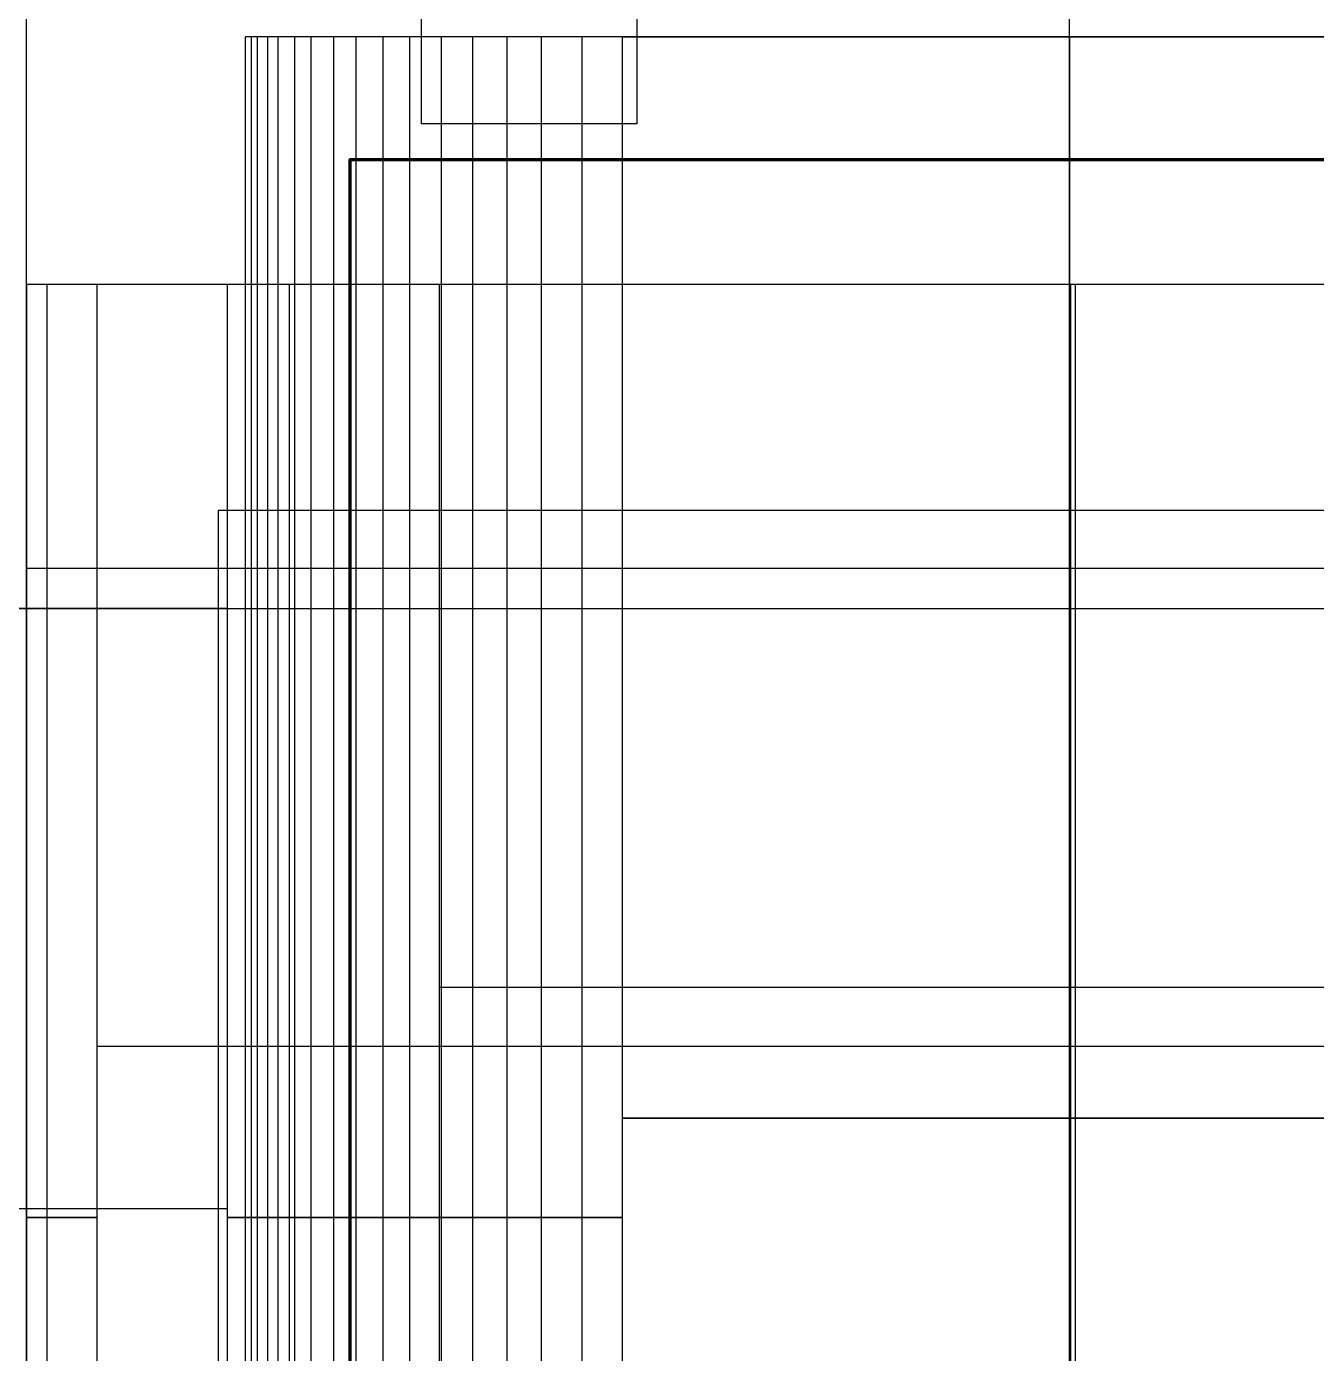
# Model space of a CAD drawing. Header units: millimetres. Extents: x -12.4 to 12.4, y -25.7 to 17.9.
# Drawn here: x -7.36 to 1.77, y -0.96 to 8.43 of the extents above; entities that cross this region are included whole.
import ezdxf

# ---------------------------------------------------------------- set-up
doc = ezdxf.new("R2010")
doc.units = ezdxf.units.MM
doc.layers.add('Default', color=7, linetype='Continuous', true_color=0x000000)

msp = doc.modelspace()

# ---------------------------------------------------------------- linework, layer by layer
at = {"layer": 'Default'}
for points in [[(-7.35541666666667, 4.307416666666683), (-7.35541666666667, 16.60525000000003)], [(-7.35541666666667, 4.307416666666683), (-7.35541666666667, 16.60525000000003)], [(-7.35541666666667, 4.307416666666683), (-7.35541666666667, 16.60525000000003)], [(0.02116666666666678, 8.498416666666687), (0.02116666666666678, -8.752416666666647)], [(0.02116666666666678, 8.498416666666687), (0.02116666666666678, -8.752416666666647)], [(-5.806940952630676, -6.947741246329763), (-5.806940952630676, 8.352258753670238)], [(-5.806940952630676, -6.947741246329763), (-5.806940952630676, 8.352258753670238)], [(-5.806940952630676, -6.947741246329763), (-5.806940952630676, 8.352258753670238)], [(5.855892380702659, 8.352258753670238), (-5.806940952630676, 8.352258753670238)], [(-5.764607619297351, -6.947741246329763), (-5.764607619297351, 8.352258753670238)], [(-5.764607619297351, -6.947741246329763), (-5.764607619297351, 8.352258753670238)], [(-5.722274285964026, -6.947741246329763), (-5.722274285964026, 8.352258753670238)], [(-5.722274285964026, -6.947741246329763), (-5.722274285964026, 8.352258753670238)], [(-5.648190952630692, -6.947741246329763), (-5.648190952630692, 8.352258753670238)], [(-5.648190952630692, -6.947741246329763), (-5.648190952630692, 8.352258753670238)], [(-5.574107619297358, -6.947741246329763), (-5.574107619297358, 8.352258753670238)], [(-5.574107619297358, -6.947741246329763), (-5.574107619297358, 8.352258753670238)], [(-5.457690952630685, -6.947741246329763), (-5.457690952630685, 8.352258753670238)], [(-5.457690952630685, -6.947741246329763), (-5.457690952630685, 8.352258753670238)], [(-5.341274285964012, -6.947741246329763), (-5.341274285964012, 8.352258753670238)], [(-5.341274285964012, -6.947741246329763), (-5.341274285964012, 8.352258753670238)], [(-5.182524285964014, -6.947741246329763), (-5.182524285964014, 8.352258753670238)], [(-5.182524285964014, -6.947741246329763), (-5.182524285964014, 8.352258753670238)], [(-5.023774285964016, -6.947741246329763), (-5.023774285964016, 8.352258753670238)], [(-5.023774285964016, -6.947741246329763), (-5.023774285964016, 8.352258753670238)], [(-4.833274285964023, -6.947741246329763), (-4.833274285964023, 8.352258753670238)], [(-4.833274285964023, -6.947741246329763), (-4.833274285964023, 8.352258753670238)], [(-4.64277428596403, -6.947741246329763), (-4.64277428596403, 8.352258753670238)], [(-4.64277428596403, -6.947741246329763), (-4.64277428596403, 8.352258753670238)], [(-4.420524285964021, -6.947741246329763), (-4.420524285964021, 8.352258753670238)], [(-4.420524285964021, -6.947741246329763), (-4.420524285964021, 8.352258753670238)], [(-4.198274285964011, -6.947741246329763), (-4.198274285964011, 8.352258753670238)], [(-4.198274285964011, -6.947741246329763), (-4.198274285964011, 8.352258753670238)], [(-3.95485761929735, -6.947741246329763), (-3.95485761929735, 8.352258753670238)], [(-3.954857619297343, -6.947741246329763), (-3.954857619297343, 8.352258753670238)], [(-3.711440952630689, -6.947741246329763), (-3.711440952630689, 8.352258753670238)], [(-3.711440952630674, -6.947741246329763), (-3.711440952630674, 8.352258753670238)], [(-3.425690952630681, -6.947741246329763), (-3.425690952630681, 8.352258753670238)], [(-3.425690952630674, -6.947741246329763), (-3.425690952630674, 8.352258753670238)], [(-3.139940952630674, 8.352258753670238), (3.188892380702629, 8.352258753670238)], [(-3.139940952630674, -6.947741246329763), (-3.139940952630674, 8.352258753670238)], [(-3.139940952630674, -6.947741246329763), (-3.139940952630674, 8.352258753670238)], [(3.188892380702658, 8.352258753670238), (-3.139940952630674, 8.352258753670238)], [(0.0244757140359777, -6.947741246329763), (0.0244757140359777, 8.352258753670238)], [(0.02447571403599191, -6.947741246329763), (0.02447571403599191, 8.352258753670238)], [(-7.35541666666667, 6.601025538049935), (-7.355416666666671, 4.307416666666683)], [(-7.355416666666671, -4.180416666666673), (-7.355416666666671, 6.601025538049937)], [(-5.936499999999994, 6.601025538049935), (-7.35541666666667, 6.601025538049935)], [(-5.936499999999994, 6.601025538049935), (-7.35541666666667, 6.601025538049935)], [(-7.355416666666671, 6.601025538049935), (-7.355416666666671, -4.180416666666673)], [(-7.208970057259942, -4.180416666666694), (-7.208970057259945, 6.601025538049917)], [(6.918916666666673, 6.601025538049933), (-6.855416666666671, 6.601025538049939)], [(-6.85541666666667, -4.180416666666673), (-6.855416666666671, 6.601025538049939)], [(-5.936499999999994, 6.601025538049935), (-5.936499999999995, 4.307416666666683)], [(-5.936499999999995, 6.601025538049935), (-5.9365, -4.180416666666673)], [(-5.936499999999996, 6.601025538049936), (-5.936499999999996, -4.18041666666667)], [(-5.497160171779819, 6.601025538049918), (-5.497160171779818, -4.180416666666686)], [(4.563500000000005, 6.601025538049935), (-4.436499999999996, 6.601025538049935)], [(-4.436499999999996, 6.601025538049935), (-4.436499999999996, -4.180416666666673)], [(0.0317500000000015, -4.180416666666673), (0.0317500000000015, 6.601025538049935)], [(0.06350000000000389, 6.601025538049935), (0.06350000000000389, -4.180416666666674)], [(-7.35541666666667, 4.592339846599533), (7.418916666666676, 4.592339846599533)], [(-7.35541666666667, 4.592339846599533), (7.418916666666676, 4.592339846599533)], [(-12.13908333333332, -1.322916666666657), (-12.28724999999999, -0.7514166666666711), (-12.37191666666667, -0.1587499999999977), (-12.35074999999999, 0.4127499999999884), (-12.26608333333333, 1.005416666666662), (-12.09675, 1.555750000000018), (-11.84275, 2.084916666666658), (-11.54641666666667, 2.592916666666667), (-11.16541666666666, 3.037416666666672), (-10.72091666666666, 3.418416666666673), (-10.23408333333333, 3.757083333333327), (-9.704916666666664, 4.011083333333318), (-9.154583333333322, 4.180416666666673), (-8.583083333333322, 4.286249999999995), (-7.990416666666662, 4.307416666666683), (-7.355416666666671, 4.307416666666683), (7.418916666666675, 4.307416666666683)], [(-7.355416666666671, 4.307416666666683), (-7.990416666666648, 4.307416666666683)], [(-7.355416666666671, 4.307416666666683), (-7.990416666666648, 4.307416666666683)], [(-7.355416666666671, 4.307416666666683), (-7.990416666666648, 4.307416666666683)], [(-7.990416666666661, 4.307416666666683), (-7.35541666666667, 4.307416666666683)], [(-7.990416666666661, 4.307416666666683), (-7.35541666666667, 4.307416666666683)], [(-7.990416666666661, 4.307416666666683), (-7.35541666666667, 4.307416666666683)], [(-7.355416666666671, 4.307416666666683), (-7.355416666666671, -4.180416666666673)], [(-5.936499999999995, 4.307416666666683), (-7.355416666666671, 4.307416666666683)], [(-5.936499999999995, 4.307416666666683), (-5.936500000000002, -4.180416666666673)], [(4.563500000000004, 1.62700000000001), (-4.436499999999996, 1.62700000000001)], [(-6.85541666666667, 1.210304435691631), (6.918916666666669, 1.210304435691631)], [(-3.139940952630674, 0.7022587536702378), (3.188892380702629, 0.7022587536702378)], [(3.188892380702658, 0.7022587536702378), (-3.139940952630674, 0.7022587536702378)], [(-7.483770986026175, 0.06350000000000477), (-7.355416666666672, 0.06350000000000477)], [(-7.483770986026175, 0.06350000000000477), (-5.936500000000001, 0.06350000000000477)]]:
    msp.add_lwpolyline(points, dxfattribs=at)
at = {"layer": 'Default', "color": 178, "true_color": 0x000000}
msp.add_lwpolyline([(-4.561416666666659, 7.736416666666656), (-4.561416666666659, 11.54641666666666), (-3.037416666666672, 11.54641666666666), (-3.037416666666672, 7.736416666666656)], close=True, dxfattribs=at)
at = {"layer": 'Default', "extrusion": (0, 1, 0)}
for points in [[(5.722274285964026, 4.045204982271153), (5.806940952630676, 4.743704982271149)], [(5.806940952630676, 5.442204982271145), (5.722274285964026, 6.14070498227114)], [(5.574107619297358, 3.346704982271158), (5.722274285964026, 4.045204982271153)], [(5.722274285964026, 6.14070498227114), (5.574107619297358, 6.818038315604477)], [(5.341274285964012, 2.69053831560448), (5.574107619297358, 3.346704982271158)], [(5.574107619297358, 6.818038315604477), (5.341274285964012, 7.474204982271155)], [(5.023774285964016, 2.05553831560446), (5.341274285964012, 2.69053831560448)], [(5.341274285964012, 7.474204982271155), (5.023774285964016, 8.109204982271146)], [(4.64277428596403, 1.484038315604474), (5.023774285964016, 2.05553831560446)], [(5.023774285964016, 8.109204982271146), (4.64277428596403, 8.70187164893782)], [(4.198274285964011, 0.9337049822711467), (4.64277428596403, 1.484038315604474)], [(4.64277428596403, 8.70187164893782), (4.198274285964011, 9.231038315604488)], [(3.711440952630689, 0.4468716489378526), (4.198274285964011, 0.9337049822711467)], [(4.198274285964011, 9.231038315604488), (3.711440952630674, 9.73903831560447)], [(3.139940952630674, 0.00237164893781916), (3.711440952630689, 0.4468716489378526)], [(3.711440952630674, 9.73903831560447), (3.139940952630674, 10.16237164893782)], [(5.722274285964026, 4.045204982271153), (5.806940952630676, 4.743704982271149)], [(5.806940952630676, 5.442204982271145), (5.722274285964026, 6.14070498227114)], [(5.574107619297358, 3.346704982271158), (5.722274285964026, 4.045204982271153)], [(5.722274285964026, 6.14070498227114), (5.574107619297358, 6.818038315604477)], [(5.341274285964012, 2.69053831560448), (5.574107619297358, 3.346704982271158)], [(5.574107619297358, 6.818038315604477), (5.341274285964012, 7.474204982271155)], [(5.023774285964016, 2.05553831560446), (5.341274285964012, 2.69053831560448)], [(5.341274285964012, 7.474204982271155), (5.023774285964016, 8.109204982271146)], [(4.64277428596403, 1.484038315604474), (5.023774285964016, 2.05553831560446)], [(5.023774285964016, 8.109204982271146), (4.64277428596403, 8.70187164893782)], [(4.198274285964011, 0.9337049822711467), (4.64277428596403, 1.484038315604474)], [(4.64277428596403, 8.70187164893782), (4.198274285964011, 9.231038315604488)], [(3.711440952630689, 0.4468716489378526), (4.198274285964011, 0.9337049822711467)], [(4.198274285964011, 9.231038315604488), (3.711440952630674, 9.73903831560447)], [(3.139940952630674, 0.00237164893781916), (3.711440952630689, 0.4468716489378526)], [(3.711440952630674, 9.73903831560447), (3.139940952630674, 10.16237164893782)]]:
    msp.add_lwpolyline(points, dxfattribs=at)
at = {"layer": 'Default', "extrusion": (1, 0, 0)}
for points in [[(8.352258753670238, 4.743704982271149), (8.352258753670238, 5.442204982271145)], [(8.352258753670238, 0.00237164893781916), (8.352258753670238, 10.16237164893783)], [(6.601025538049935, 0), (6.601025538049937, 11.5)], [(6.601025538049935, 8.6), (6.601025538049935, 0)], [(6.601025538049935, 10.1), (6.601025538049935, 12)], [(4.307416666666683, 0), (4.307416666666683, 3)], [(4.307416666666683, 0), (4.307416666666683, -1.6)], [(1.62700000000001, 0), (1.62700000000001, 8.599999999999996)], [(1.210304435691631, 3), (1.210304435691631, 11.5)], [(0.7022587536702378, 4.743704982271149), (0.7022587536702378, 5.442204982271145)]]:
    msp.add_lwpolyline(points, dxfattribs=at)
at = {"layer": 'Default', "color": 178, "lineweight": 211, "true_color": 0x000000}
msp.add_lwpolyline([(5.069416666666669, 7.482416666666666), (-5.069416666666669, 7.482416666666666), (-5.069416666666669, -7.482416666666666), (5.069416666666669, -7.482416666666666)], close=True, dxfattribs=at)
at = {"layer": 'Default', "extrusion": (-1.004119666251679e-13, 1, 9.685925294636742e-14)}
msp.add_lwpolyline([(7.355416666666009, 11.49999999999936), (7.355293486512792, 11.51109797188017), (7.354919570018843, 11.52229012207369), (7.354288508127243, 11.53356911969406), (7.353394120972449, 11.54492721894821), (7.352230486430387, 11.55635626399129), (7.350791969000132, 11.56784769588785), (7.349073248853255, 11.57939256176183), (7.347069350874296, 11.59098152620543), (7.344775673504099, 11.60260488500215), (7.342188017187381, 11.61425258120258), (7.339302612216912, 11.62591422357362), (7.336116145759525, 11.63757910742204), (7.332625787843879, 11.64923623777237), (7.328829216086848, 11.660874354857), (7.324724638934717, 11.67248196185344), (7.320310817197224, 11.6840473547803), (7.315587083657009, 11.69555865443922), (7.310553360544386, 11.70700384026678), (7.305210174677489, 11.71837078593633), (7.299558670080886, 11.72964729652736), (7.29360061791157, 11.7408211470584), (7.287338423539726, 11.75188012215894), (7.280775130652885, 11.76281205663818), (7.273914422275336, 11.77360487669193), (7.26676061862042, 11.78424664147561), (7.259318671720517, 11.79472558476076), (7.251594156808398, 11.80503015638472), (7.24359326045343, 11.81514906319897), (7.235322765486591, 11.82507130922078), (7.226790032778887, 11.83478623469546), (7.218002979968218, 11.84428355378303), (7.208970057259283, 11.85355339059264), (7.199700220449678, 11.86258631330157), (7.190202901362106, 11.87137336611224), (7.180487975887428, 11.87990609881994), (7.170565729865625, 11.88817659378678), (7.160446823051372, 11.89617749014175), (7.150142251427411, 11.90390200505387), (7.139663308142262, 11.91134395195377), (7.129021543358582, 11.91849775560869), (7.118228723304831, 11.92535846398624), (7.107296788825586, 11.93192175687308), (7.096237813725049, 11.93818395124492), (7.085063963194012, 11.94414200341424), (7.073787452602975, 11.94979350801084), (7.062420506933432, 11.95513669387774), (7.050975321105869, 11.96017041699036), (7.039464021446945, 11.96489415053057), (7.027898628520092, 11.96930797226807), (7.016291021523648, 11.9734125494202), (7.004652904439028, 11.97720912117723), (6.992995774088694, 11.98069947909287), (6.98133089024027, 11.98388594555026), (6.969669247869231, 11.98677135052073), (6.958021551668804, 11.98935900683745), (6.946398192872081, 11.99165268420765), (6.934809228428477, 11.99365658218661), (6.923264362554503, 11.99537530233348), (6.911772930657944, 11.99681381976374), (6.900343885614862, 11.9979774543058), (6.888985786360712, 11.99887184146059), (6.877706788740338, 11.9995029033522), (6.866514638546812, 11.99987681984615), (6.855416666666009, 11.99999999999936)], dxfattribs=at)
at = {"layer": 'Default', "extrusion": (-2.573102863976593e-14, 1, 2.573102863976586e-14)}
msp.add_lwpolyline([(4.436499999999826, 10.09999999999983), (4.469793915642234, 10.09963045954018), (4.503370366222814, 10.09850871005834), (4.537207359083933, 10.09661552438354), (4.571281656846383, 10.09393236291915), (4.605568791975629, 10.09044145929296), (4.640043087665305, 10.0861259070022), (4.67467768528723, 10.08096974656157), (4.709444578618045, 10.07495805262469), (4.744314655008212, 10.0680770205141), (4.779257743609496, 10.06031405156395), (4.814242670722608, 10.05165783665254), (4.84923732226788, 10.04209843728038), (4.884208713318881, 10.03162736353344), (4.919123064572745, 10.02023764826235), (4.953945885562075, 10.00792391680595), (4.988642064342635, 9.994682451593475), (5.023175963319408, 9.980511250972832), (5.057511520802096, 9.96541008163496), (5.091612357810722, 9.949380524034266), (5.125441889583832, 9.932426010244459), (5.158963441176941, 9.914551853736503), (5.192140366478553, 9.895765270620977), (5.224936169916289, 9.876075391960454), (5.25731463007754, 9.855493266827805), (5.289239924428579, 9.834031855863058), (5.320676754284029, 9.811706015163349), (5.35159046915591, 9.788532470426992), (5.38194718959867, 9.764529781362093), (5.411713927664078, 9.739718296461573), (5.440858704088114, 9.714120098338464), (5.46935066135083, 9.687758939906455), (5.497160171779646, 9.66066017177965), (5.524258939906451, 9.632850661350835), (5.550620098338459, 9.60435870408812), (5.576218296461569, 9.575213927664082), (5.601029781362088, 9.545447189598674), (5.625032470426988, 9.515090469155915), (5.648206015163344, 9.484176754284032), (5.670531855863055, 9.452739924428583), (5.691993266827802, 9.420814630077542), (5.712575391960449, 9.388436169916293), (5.732265270620973, 9.355640366478557), (5.751051853736498, 9.322463441176946), (5.768926010244455, 9.288941889583835), (5.785880524034262, 9.255112357810727), (5.801910081634955, 9.2210115208021), (5.817011250972826, 9.186675963319413), (5.83118245159347, 9.15214206434264), (5.84442391680595, 9.117445885562079), (5.856737648262341, 9.08262306457275), (5.868127363533436, 9.047708713318885), (5.878598437280371, 9.012737322267885), (5.888157836652534, 8.977742670722613), (5.896814051563942, 8.942757743609501), (5.904577020514099, 8.907814655008217), (5.911458052624686, 8.872944578618048), (5.917469746561561, 8.838177685287235), (5.922625907002189, 8.80354308766531), (5.926941459292958, 8.769068791975634), (5.930432362919143, 8.734781656846389), (5.933115524383528, 8.700707359083939), (5.93500871005833, 8.666870366222819), (5.936130459540172, 8.633293915642238), (5.936499999999826, 8.59999999999983)], dxfattribs=at)
at = {"layer": 'Default'}
for points in [[(-6, -5.658155946710955), (6, -5.658155946710955), (6, 5), (-6, 5)], [(7.418916666666675, -4.180416666666673), (7.418916666666674, -6.474025538049926), (-7.355416666666671, -6.474025538049926), (-7.355416666666671, -4.180416666666673), (-7.355416666666671, 4.307416666666683), (7.418916666666675, 4.307416666666683)]]:
    msp.add_lwpolyline(points, close=True, dxfattribs=at)
at = {"layer": 'Default', "extrusion": (-2.297361700770714e-14, 1, 1.705242754303959e-14)}
msp.add_lwpolyline([(5.936499999999958, 8.59999999999997), (5.936130459540306, 8.633293915642378), (5.935008710058463, 8.666870366222957), (5.933115524383662, 8.70070735908408), (5.930432362919277, 8.734781656846529), (5.926941459293093, 8.769068791975773), (5.922625907002325, 8.803543087665448), (5.917469746561697, 8.838177685287372), (5.911458052624821, 8.872944578618188), (5.904577020514234, 8.907814655008359), (5.896814051564078, 8.94275774360964), (5.888157836652668, 8.977742670722753), (5.878598437280506, 9.012737322268025), (5.868127363533568, 9.047708713319027), (5.856737648262476, 9.082623064572891), (5.844423916806085, 9.117445885562223), (5.831182451593605, 9.152142064342781), (5.817011250972961, 9.186675963319555), (5.80191008163509, 9.221011520802243), (5.785880524034396, 9.25511235781087), (5.76892601024459, 9.288941889583976), (5.751051853736633, 9.322463441177085), (5.732265270621108, 9.3556403664787), (5.712575391960584, 9.388436169916435), (5.691993266827937, 9.420814630077686), (5.67053185586319, 9.452739924428727), (5.648206015163479, 9.484176754284176), (5.625032470427122, 9.515090469156057), (5.601029781362223, 9.545447189598816), (5.576218296461705, 9.575213927664224), (5.550620098338593, 9.60435870408826), (5.524258939906586, 9.632850661350975), (5.497160171779781, 9.66066017177979), (5.469350661350965, 9.687758939906596), (5.440858704088249, 9.714120098338602), (5.411713927664213, 9.739718296461715), (5.381947189598804, 9.764529781362237), (5.351590469156045, 9.788532470427135), (5.320676754284163, 9.811706015163493), (5.289239924428713, 9.834031855863202), (5.257314630077674, 9.85549326682795), (5.224936169916422, 9.876075391960597), (5.192140366478688, 9.89576527062112), (5.158963441177074, 9.914551853736643), (5.125441889583965, 9.932426010244601), (5.091612357810854, 9.94938052403441), (5.057511520802229, 9.965410081635104), (5.023175963319543, 9.980511250972976), (4.988642064342769, 9.994682451593619), (4.95394588556221, 10.0079239168061), (4.919123064572879, 10.02023764826249), (4.884208713319015, 10.03162736353358), (4.849237322268015, 10.04209843728052), (4.814242670722742, 10.05165783665268), (4.779257743609631, 10.06031405156409), (4.744314655008347, 10.06807702051425), (4.709444578618178, 10.07495805262483), (4.674677685287364, 10.08096974656171), (4.64004308766544, 10.08612590700233), (4.605568791975763, 10.0904414592931), (4.571281656846518, 10.09393236291929), (4.537207359084068, 10.09661552438367), (4.503370366222947, 10.09850871005847), (4.469793915642367, 10.09963045954032), (4.43649999999996, 10.09999999999997)], dxfattribs=at)
at = {"layer": 'Default', "extrusion": (-1.150853982328677e-13, 1, 1.186381119116677e-13)}
msp.add_lwpolyline([(6.855416666666531, 11.99999999999986), (6.866514638547333, 11.99987681984664), (6.877706788740859, 11.99950290335269), (6.888985786361233, 11.99887184146109), (6.900343885615382, 11.99797745430629), (6.911772930658466, 11.99681381976423), (6.923264362555025, 11.99537530233398), (6.934809228428999, 11.9936565821871), (6.946398192872604, 11.99165268420814), (6.958021551669328, 11.98935900683795), (6.969669247869755, 11.98677135052123), (6.981330890240792, 11.98388594555076), (6.992995774089216, 11.98069947909337), (7.00465290443955, 11.97720912117772), (7.016291021524171, 11.97341254942069), (7.027898628520614, 11.96930797226856), (7.039464021447468, 11.96489415053107), (7.050975321106393, 11.96017041699086), (7.062420506933955, 11.95513669387823), (7.073787452603498, 11.94979350801134), (7.085063963194533, 11.94414200341473), (7.09623781372557, 11.93818395124542), (7.107296788826106, 11.93192175687357), (7.118228723305351, 11.92535846398673), (7.129021543359103, 11.91849775560918), (7.139663308142783, 11.91134395195427), (7.150142251427932, 11.90390200505436), (7.160446823051895, 11.89617749014224), (7.170565729866147, 11.88817659378728), (7.18048797588795, 11.87990609882044), (7.190202901362627, 11.87137336611273), (7.199700220450199, 11.86258631330206), (7.208970057259806, 11.85355339059313), (7.218002979968739, 11.84428355378352), (7.226790032779408, 11.83478623469595), (7.235322765487114, 11.82507130922127), (7.243593260453953, 11.81514906319947), (7.25159415680892, 11.80503015638522), (7.259318671721037, 11.79472558476126), (7.266760618620941, 11.78424664147611), (7.273914422275857, 11.77360487669243), (7.280775130653405, 11.76281205663868), (7.287338423540247, 11.75188012215943), (7.293600617912089, 11.7408211470589), (7.299558670081407, 11.72964729652786), (7.305210174678011, 11.71837078593682), (7.310553360544908, 11.70700384026728), (7.315587083657532, 11.69555865443972), (7.320310817197747, 11.68404735478079), (7.32472463893524, 11.67248196185394), (7.32882921608737, 11.66087435485749), (7.332625787844401, 11.64923623777287), (7.336116145760047, 11.63757910742254), (7.339302612217434, 11.62591422357412), (7.342188017187904, 11.61425258120308), (7.344775673504624, 11.60260488500265), (7.347069350874819, 11.59098152620593), (7.349073248853776, 11.57939256176232), (7.350791969000653, 11.56784769588835), (7.352230486430909, 11.55635626399179), (7.353394120972969, 11.54492721894871), (7.354288508127765, 11.53356911969456), (7.354919570019365, 11.52229012207418), (7.355293486513313, 11.51109797188065), (7.355416666666531, 11.49999999999985)], dxfattribs=at)

doc.saveas('drawing.dxf')
